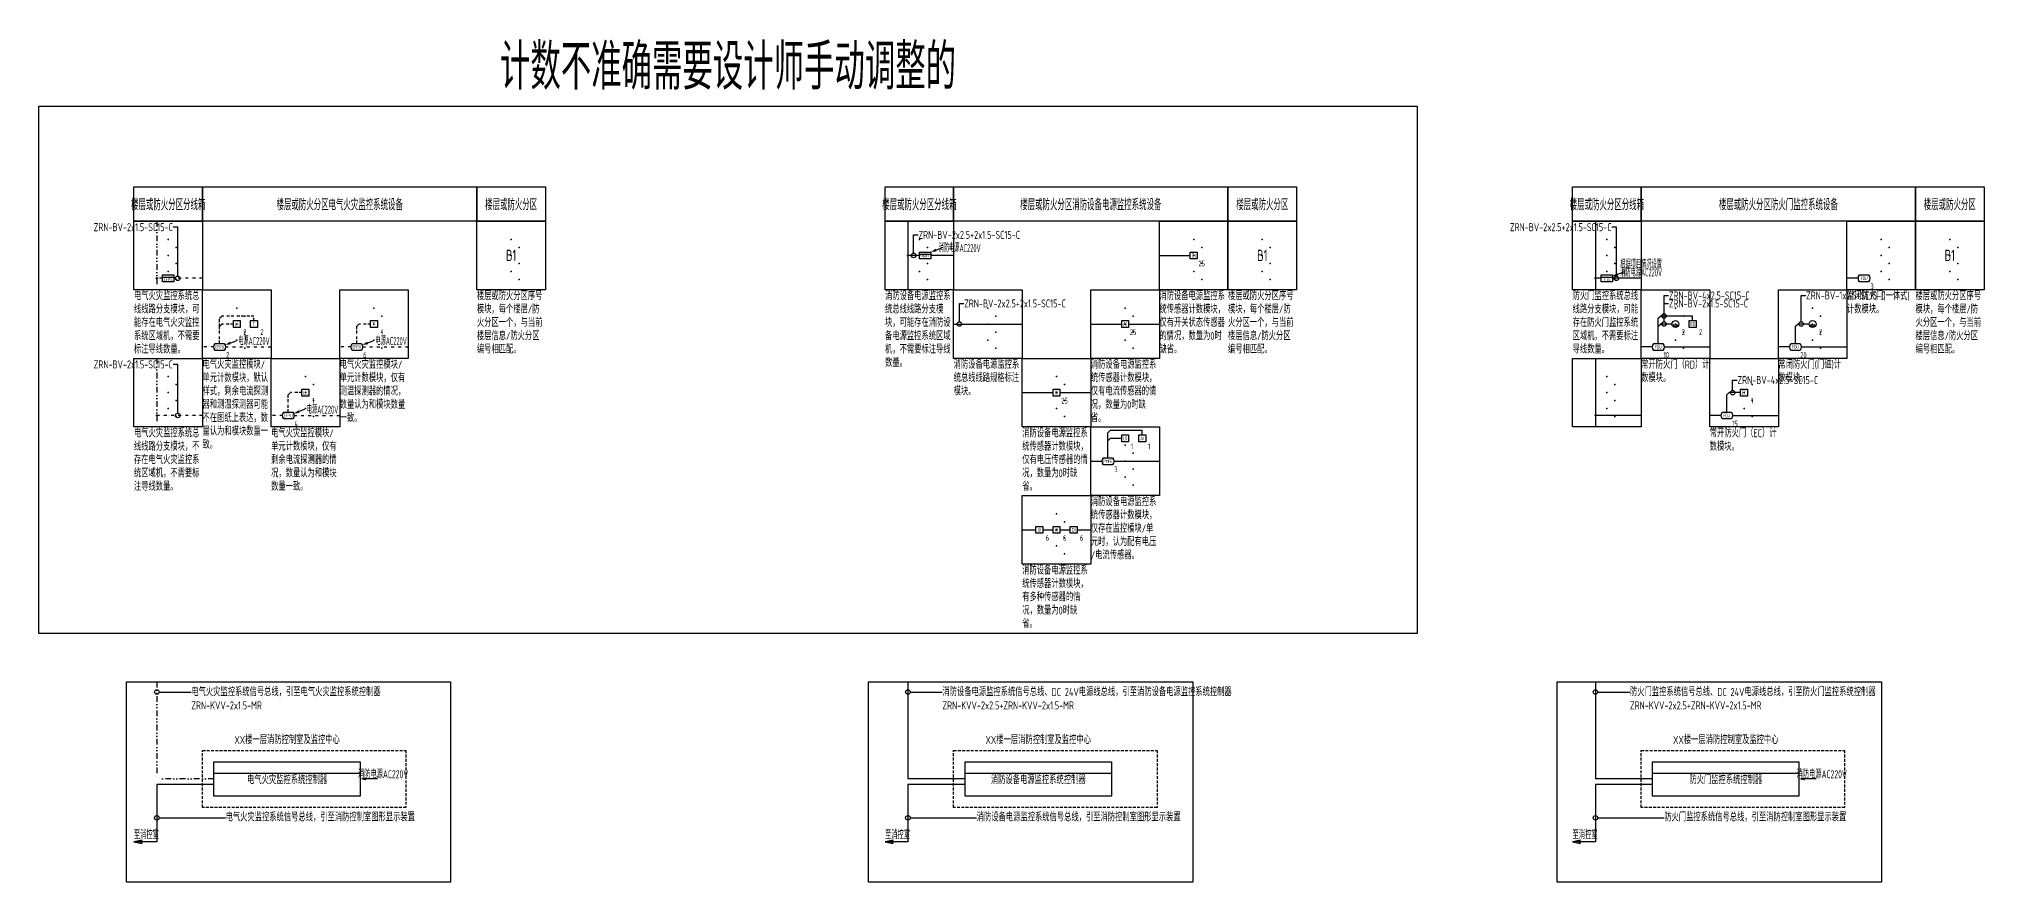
# Model space of a CAD drawing. Header units: millimetres. Extents: x -134159 to 349982, y -111568 to 195981.
# Drawn here: x 136891 to 221973, y 122281 to 159150 of the extents above; entities that cross this region are included whole.
import ezdxf
from ezdxf import colors
from ezdxf.entities.mleader import LeaderData, LeaderLine
from ezdxf.enums import TextEntityAlignment as Align
from ezdxf.math import Vec2, Vec3

# ---------------------------------------------------------------- set-up
doc = ezdxf.new("R2010")
doc.units = ezdxf.units.MM
doc.header["$LTSCALE"] = 500
doc.header["$MEASUREMENT"] = 0
for name, pattern in [('BORDER2', [0.875, 0.25, -0.125, 0.25, -0.125, 0, -0.125]), ('DIVIDE', [1.25, 0.5, -0.25, 0, -0.25, 0, -0.25]), ('DIVIDE2', [0.625, 0.25, -0.125, 0, -0.125, 0, -0.125]), ('HIDDEN', [0.375, 0.25, -0.125])]:
    doc.linetypes.add(name, pattern=pattern)
doc.layers.get('0').update_dxf_attribs({"linetype": 'CONTINUOUS'})
for name, color, linetype in [('E-EFPS-DEVC', 3, 'CONTINUOUS'), ('E-EFPS-WIRE', 1, 'BORDER2'), ('E-EFPS-WIRE2', 1, 'DIVIDE2'), ('E-EFPS-WIRE3', 1, 'DIVIDE'), ('E-FAS-DEVC', 3, 'CONTINUOUS'), ('E-FAS-WIRE', 4, 'CONTINUOUS'), ('E-FDS-DEVC', 3, 'CONTINUOUS'), ('E-PMFE-DEVC', 3, 'CONTINUOUS'), ('E-REQU-DIMS', 30, 'CONTINUOUS'), ('E-UNIV-DIAG', 2, 'CONTINUOUS'), ('E-UNIV-DIAG2', 2, 'HIDDEN'), ('E-UNIV-EL', 140, 'CONTINUOUS'), ('E-UNIV-NOTE', 6, 'CONTINUOUS'), ('说明', 7, 'CONTINUOUS')]:
    doc.layers.add(name, color=color, linetype=linetype)
doc.styles.add('TH-STYLE3', font='tssdeng.shx', dxfattribs={"width": 0.7, "bigfont": 'tssdchn.shx'})

# ---------------------------------------------------------------- blocks, each defined once
blk = doc.blocks.new('E-ES01')
blk.add_lwpolyline([(0, 3000), (3000, 3000), (3000, 0), (0, 0)], close=True)
for p in [(1500, 2200), (1850, 1850), (1500, 1500), (1850, 1150), (1500, 800), (1850, 450)]:
    blk.add_point(p)
blk = doc.blocks.new('E-BEFPS021')
blk.add_lwpolyline([(-2.5, -1.5), (-2.5, 1.5), (2.5, 1.5), (2.5, -1.5)], close=True)
at = {"layer": 'E-UNIV-EL'}
blk.add_line((-2.5, 0.5), (2.5, 0.5), dxfattribs=at)
at = {"layer": 'E-UNIV-EL', "style": 'TH-STYLE3', "width": 0.7}
for height, p in [(1.5, (0, -0.5)), (1, (0, 1))]:
    blk.add_attdef('F', text='', height=height, dxfattribs=at).set_placement(p, align=Align.MIDDLE)
blk = doc.blocks.new('E-BEFPS110')
blk.add_lwpolyline([(-2, 1.5), (2, 1.5, -0.333333), (2, -1.5), (-2, -1.5, -0.333333)], format="xyb", close=True)
at = {"layer": 'E-UNIV-EL', "style": 'TH-STYLE3', "width": 0.7}
blk.add_attdef('F', text='', height=1.5, dxfattribs=at).set_placement((0, 0), align=Align.MIDDLE)
blk = doc.blocks.new('E-BEFPS220')
blk.add_lwpolyline([(-1.5, -1.5), (-1.5, 1.5), (1.5, 1.5), (1.5, -1.5)], close=True)
at = {"layer": 'E-UNIV-EL', "style": 'TH-STYLE3', "width": 0.7}
blk.add_attdef('F', text='', height=1.7, dxfattribs=at).set_placement((0, 0), align=Align.MIDDLE)
blk = doc.blocks.new('E-BEFPS210')
blk.add_lwpolyline([(-1.5, -1.5), (-1.5, 1.5), (1.5, 1.5), (1.5, -1.5)], close=True)
at = {"layer": 'E-UNIV-EL', "style": 'TH-STYLE3', "width": 0.7}
blk.add_attdef('F', text='', height=1.7, dxfattribs=at).set_placement((0, 0), align=Align.MIDDLE)
blk = doc.blocks.new('_DotBlank')
at = {"color": 0, "linetype": 'ByBlock', "lineweight": -2}
blk.add_line((-0.5, 0), (-1, 0), dxfattribs=at)
blk.add_circle((0, 0), 0.5, dxfattribs=at)
blk = doc.blocks.new('E-BPMFE210')
blk.add_lwpolyline([(-1.5, -1.5), (-1.5, 1.5), (1.5, 1.5), (1.5, -1.5)], close=True)
at = {"layer": 'E-UNIV-EL', "style": 'TH-STYLE3', "width": 0.7}
blk.add_attdef('F', text='', height=1.7, dxfattribs=at).set_placement((0, 0), align=Align.MIDDLE)
blk = doc.blocks.new('E-BPMFE220')
blk.add_lwpolyline([(-1.5, -1.5), (-1.5, 1.5), (1.5, 1.5), (1.5, -1.5)], close=True)
at = {"layer": 'E-UNIV-EL', "style": 'TH-STYLE3', "width": 0.7}
blk.add_attdef('F', text='', height=1.7, dxfattribs=at).set_placement((0, 0), align=Align.MIDDLE)
blk = doc.blocks.new('E-BPMFE021')
blk.add_lwpolyline([(-2.5, -1), (-2.5, 2), (2.5, 2), (2.5, -1)], close=True)
at = {"layer": 'E-UNIV-EL'}
blk.add_line((-2.5, 1), (2.5, 1), dxfattribs=at)
at = {"layer": 'E-UNIV-EL', "style": 'TH-STYLE3', "width": 0.7}
for height, p in [(1.5, (0, 0)), (1, (0, 1.5))]:
    blk.add_attdef('F', text='', height=height, dxfattribs=at).set_placement(p, align=Align.MIDDLE)
blk = doc.blocks.new('E-BPMFE211')
blk.add_lwpolyline([(-1.5, -1.5), (-1.5, 1.5), (1.5, 1.5), (1.5, -1.5)], close=True)
at = {"layer": 'E-UNIV-EL', "style": 'TH-STYLE3', "width": 0.7}
blk.add_attdef('F', text='', height=1.7, dxfattribs=at).set_placement((0, 0), align=Align.MIDDLE)
blk = doc.blocks.new('E-BPMFE110')
blk.add_lwpolyline([(-2, 1.5), (2, 1.5, -0.333333), (2, -1.5), (-2, -1.5, -0.333333)], format="xyb", close=True)
at = {"layer": 'E-UNIV-EL', "style": 'TH-STYLE3', "width": 0.7}
blk.add_attdef('F', text='', height=1.5, dxfattribs=at).set_placement((0, 0), align=Align.MIDDLE)
blk = doc.blocks.new('E-BIAS100')
blk.add_circle((0, 0), 1.5)
at = {"layer": 'E-UNIV-EL'}
blk.add_lwpolyline([(-0.81, 0), (-0.81, -0.81), (0.81, -0.81), (0.81, 0)], dxfattribs=at)
blk = doc.blocks.new('E-BFDS210')
blk.add_lwpolyline([(-1.5, -1.5), (-1.5, 1.5), (1.5, 1.5), (1.5, -1.5)], close=True)
at = {"layer": 'E-UNIV-EL', "style": 'TH-STYLE3', "width": 0.7}
blk.add_attdef('F', text='', height=1.7, dxfattribs=at).set_placement((0, 0), align=Align.MIDDLE)
blk = doc.blocks.new('E-BFDS220')
blk.add_lwpolyline([(-1.5, -1.5), (-1.5, 1.5), (1.5, 1.5), (1.5, -1.5)], close=True)
at = {"layer": 'E-UNIV-EL', "style": 'TH-STYLE3', "width": 0.7}
blk.add_attdef('F', text='', height=1.7, dxfattribs=at).set_placement((0, 0), align=Align.MIDDLE)
blk = doc.blocks.new('E-BFDS021')
blk.add_lwpolyline([(-2.5, -1.5), (-2.5, 1.5), (2.5, 1.5), (2.5, -1.5)], close=True)
at = {"layer": 'E-UNIV-EL'}
blk.add_line((-2.5, 0.5), (2.5, 0.5), dxfattribs=at)
at = {"layer": 'E-UNIV-EL', "style": 'TH-STYLE3', "width": 0.7}
for height, p in [(1.5, (0, -0.5)), (1, (0, 1))]:
    blk.add_attdef('F', text='', height=height, dxfattribs=at).set_placement(p, align=Align.MIDDLE)
blk = doc.blocks.new('E-BFDS110')
blk.add_lwpolyline([(-2, 1.5), (2, 1.5, -0.333333), (2, -1.5), (-2, -1.5, -0.333333)], format="xyb", close=True)
at = {"layer": 'E-UNIV-EL', "style": 'TH-STYLE3', "width": 0.7}
blk.add_attdef('F', text='', height=1.5, dxfattribs=at).set_placement((0, 0), align=Align.MIDDLE)

msp = doc.modelspace()

# ---------------------------------------------------------------- linework, layer by layer
at = {"layer": 'E-EFPS-WIRE'}
for p, q in [((142297, 148682), (142047, 148682)), ((144797, 146932), (144897, 147032)), ((144797, 146582), (144797, 146932)), ((144797, 146582), (144897, 146682)), ((144797, 145832), (144797, 146582)), ((146297, 147032), (144897, 147032)), ((145397, 146682), (144897, 146682)), ((146297, 146832), (146297, 147032)), ((150797, 146582), (150897, 146682)), ((150797, 145832), (150797, 146582)), ((151397, 146682), (150897, 146682)), ((147797, 143582), (147897, 143682)), ((147797, 142832), (147797, 143582)), ((148397, 143682), (147897, 143682))]:
    msp.add_line(p, q, dxfattribs=at)
at = {"layer": 'E-EFPS-WIRE2'}
for p, q in [((144047, 148682), (142797, 148682)), ((144547, 145682), (144047, 145682)), ((145047, 145682), (147047, 145682)), ((150547, 145682), (150047, 145682)), ((151047, 145682), (153047, 145682)), ((144047, 142682), (142047, 142682)), ((147547, 142682), (147047, 142682)), ((148047, 142682), (150047, 142682))]:
    msp.add_line(p, q, dxfattribs=at)
at = {"layer": 'E-EFPS-WIRE3'}
for p, q in [((142047, 151182), (142047, 148182)), ((142047, 145182), (142047, 142182)), ((142047, 131041), (142047, 126791)), ((144547, 126791), (142047, 126791))]:
    msp.add_line(p, q, dxfattribs=at)
at = {"layer": 'E-EFPS-WIRE3', "const_width": 50}
for points in [[(142022, 148682, 1), (142072, 148682, 1)], [(142022, 142682, 1), (142072, 142682, 1)]]:
    msp.add_lwpolyline(points, format="xyb", close=True, dxfattribs=at)
at = {"layer": 'E-FAS-DEVC'}
for p, q in [((176371, 150003), (176136, 149918)), ((206177, 148939), (205942, 148853)), ((145502, 145939), (145267, 145853)), ((151502, 145939), (151267, 145853)), ((148502, 142939), (148267, 142853)), ((144547, 127041), (150947, 127041)), ((151697, 126791), (151197, 126791)), ((177401, 127041), (183801, 127041)), ((207473, 127041), (213873, 127041)), ((214623, 126791), (214123, 126791))]:
    msp.add_line(p, q, dxfattribs=at)
for points in [[(176136, 149918, 125, 0, 0), (175901, 149832, 0, 0, 0)], [(205942, 148853, 125, 0, 0), (205707, 148768, 0, 0, 0)], [(145267, 145853, 125, 0, 0), (145032, 145768, 0, 0, 0)], [(151267, 145853, 125, 0, 0), (151032, 145768, 0, 0, 0)], [(148267, 142853, 125, 0, 0), (148032, 142768, 0, 0, 0)], [(151197, 126791, 125, 0, 0), (150947, 126791, 0, 0, 0)], [(214123, 126791, 125, 0, 0), (213873, 126791, 0, 0, 0)]]:
    msp.add_lwpolyline(points, format="xyseb", dxfattribs=at)
for points in [[(144547, 126041), (144547, 127541), (150947, 127541), (150947, 126041)], [(177401, 126041), (177401, 127541), (183801, 127541), (183801, 126041)], [(207473, 126041), (207473, 127541), (213873, 127541), (213873, 126041)]]:
    msp.add_lwpolyline(points, close=True, dxfattribs=at)
at = {"layer": 'E-FAS-WIRE'}
for p, q in [((174901, 151182), (174901, 148182)), ((204973, 151182), (204973, 148182)), ((175401, 149682), (174901, 149682)), ((176901, 149682), (175901, 149682)), ((185901, 149682), (187251, 149682)), ((205223, 148682), (204973, 148682)), ((206973, 148682), (205723, 148682)), ((216473, 148682), (215973, 148682)), ((176901, 146682), (179901, 146682)), ((182901, 146682), (184251, 146682)), ((184551, 146682), (185901, 146682)), ((207723, 146932), (207823, 147032)), ((207723, 146582), (207723, 146932)), ((207723, 146582), (207823, 146682)), ((207723, 145832), (207723, 146582)), ((209223, 147032), (207823, 147032)), ((208323, 146682), (207823, 146682)), ((209223, 146832), (209223, 147032)), ((213723, 146582), (213823, 146682)), ((213723, 145832), (213723, 146582)), ((214323, 146682), (213823, 146682)), ((207473, 145682), (206973, 145682)), ((207973, 145682), (209973, 145682)), ((213473, 145682), (212973, 145682)), ((213973, 145682), (215973, 145682)), ((204973, 145182), (204973, 142182)), ((179901, 143682), (181251, 143682)), ((181551, 143682), (182901, 143682)), ((210723, 143582), (210823, 143682)), ((210723, 142832), (210723, 143582)), ((211323, 143682), (210823, 143682)), ((206973, 142682), (204973, 142682)), ((210473, 142682), (209973, 142682)), ((210973, 142682), (212973, 142682)), ((183651, 141932), (183751, 142032)), ((183651, 141582), (183651, 141932)), ((183651, 141582), (183751, 141682)), ((183651, 140832), (183651, 141582)), ((185151, 142032), (183751, 142032)), ((184251, 141682), (183751, 141682)), ((185151, 141832), (185151, 142032)), ((182901, 140682), (183401, 140682)), ((183901, 140682), (185901, 140682)), ((179901, 137682), (180501, 137682)), ((180801, 137682), (181251, 137682)), ((181551, 137682), (182001, 137682)), ((182301, 137682), (182901, 137682)), ((174901, 131041), (174901, 126791)), ((204973, 131041), (204973, 126791)), ((177401, 126791), (174901, 126791)), ((207473, 126791), (204973, 126791)), ((144547, 126541), (142047, 126541)), ((142047, 126541), (142047, 124041)), ((177401, 126541), (174901, 126541)), ((174901, 126541), (174901, 124041)), ((207473, 126541), (204973, 126541)), ((204973, 126541), (204973, 124041)), ((142047, 124041), (141047, 124041)), ((174901, 124041), (173901, 124041)), ((204973, 124041), (203973, 124041))]:
    msp.add_line(p, q, dxfattribs=at)
at = {"layer": 'E-FAS-WIRE', "const_width": 50}
for points in [[(174876, 149682, 1), (174926, 149682, 1)], [(204948, 148682, 1), (204998, 148682, 1)], [(204948, 142682, 1), (204998, 142682, 1)]]:
    msp.add_lwpolyline(points, format="xyb", close=True, dxfattribs=at)
at = {"layer": 'E-FAS-WIRE'}
for points in [[(141047, 124041), (141400, 123966), (141300, 124041), (141400, 124116), (141047, 124041)], [(173901, 124041), (174254, 123966), (174154, 124041), (174254, 124116), (173901, 124041)], [(203973, 124041), (204325, 123966), (204225, 124041), (204325, 124116), (203973, 124041)]]:
    msp.add_lwpolyline(points, dxfattribs=at)
at = {"layer": 'E-UNIV-DIAG'}
for points in [[(141047, 152682), (144047, 152682), (144047, 151182), (141047, 151182)], [(144047, 152682), (156047, 152682), (156047, 151182), (144047, 151182)], [(156047, 152682), (159047, 152682), (159047, 151182), (156047, 151182)], [(173901, 152682), (176901, 152682), (176901, 151182), (173901, 151182)], [(176901, 152682), (188901, 152682), (188901, 151182), (176901, 151182)], [(188901, 152682), (191901, 152682), (191901, 151182), (188901, 151182)], [(203973, 152682), (206973, 152682), (206973, 151182), (203973, 151182)], [(206973, 152682), (218973, 152682), (218973, 151182), (206973, 151182)], [(218973, 152682), (221973, 152682), (221973, 151182), (218973, 151182)]]:
    msp.add_lwpolyline(points, close=True, dxfattribs=at)
at = {"layer": 'E-UNIV-DIAG2'}
for points in [[(144047, 125541), (144047, 128041), (152947, 128041), (152947, 125541)], [(176901, 125541), (176901, 128041), (185801, 128041), (185801, 125541)], [(206973, 125541), (206973, 128041), (215873, 128041), (215873, 125541)]]:
    msp.add_lwpolyline(points, close=True, dxfattribs=at)
at = {"layer": '说明'}
for points in [[(136891, 156215), (197176, 156215), (197176, 133156), (136891, 133156)], [(140717, 131041), (154893, 131041), (154893, 122281), (140717, 122281)], [(173182, 131041), (187358, 131041), (187358, 122281), (173182, 122281)], [(203304, 131041), (217479, 131041), (217479, 122281), (203304, 122281)]]:
    msp.add_lwpolyline(points, close=True, dxfattribs=at)

# ---------------------------------------------------------------- block references
at = {"layer": 'E-EFPS-DEVC'}
ref = msp.add_blockref('E-BEFPS021', (142547, 148682), dxfattribs=dict(at, xscale=100, yscale=100, zscale=100))
ref.add_attrib('F', 'Z', dxfattribs={"layer": 'E-UNIV-EL', "height": 100, "style": 'TH-STYLE3', "width": 0.7}).set_placement((142547, 148782), align=Align.MIDDLE)
ref.add_attrib('F', 'EFPS', dxfattribs={"layer": 'E-UNIV-EL', "height": 150, "style": 'TH-STYLE3', "width": 0.7}).set_placement((142547, 148632), align=Align.MIDDLE)
at = {"layer": 'E-EFPS-DEVC', "xscale": 100, "yscale": 100, "zscale": 100}
for name, p, values in [('E-BEFPS210', (145547, 146682), {'F': 'I△'}), ('E-BEFPS220', (146297, 146682), {'F': 'T'}), ('E-BEFPS220', (151547, 146682), {'F': 'T'}), ('E-BEFPS110', (144797, 145682), {'F': 'EFPU'}), ('E-BEFPS110', (150797, 145682), {'F': 'EFPU'}), ('E-BEFPS210', (148547, 143682), {'F': 'I△'}), ('E-BEFPS110', (147797, 142682), {'F': 'EFPU'})]:
    msp.add_blockref(name, p, dxfattribs=at).add_auto_attribs(values)
at = {"layer": 'E-FAS-DEVC'}
ref = msp.add_blockref('E-BFDS021', (205473, 148682), dxfattribs=dict(at, xscale=100, yscale=100, zscale=100))
ref.add_attrib('F', 'FDS', dxfattribs={"layer": 'E-UNIV-EL', "height": 150, "style": 'TH-STYLE3', "width": 0.7}).set_placement((205473, 148632), align=Align.MIDDLE)
ref.add_attrib('F', 'Z', dxfattribs={"layer": 'E-UNIV-EL', "height": 100, "style": 'TH-STYLE3', "width": 0.7}).set_placement((205473, 148782), align=Align.MIDDLE)
at = {"layer": 'E-FAS-DEVC', "xscale": 100, "yscale": 100, "zscale": 100}
for p in [(208473, 146682), (214473, 146682)]:
    msp.add_blockref('E-BIAS100', p, dxfattribs=at)
for name, p, values in [('E-BFDS210', (209223, 146682), {'F': 'RD'}), ('E-BPMFE210', (181401, 143682), {'F': 'UI'}), ('E-BFDS220', (211473, 143682), {'F': 'EC'}), ('E-BPMFE210', (180651, 137682), {'F': 'UI'})]:
    msp.add_blockref(name, p, dxfattribs=at).add_auto_attribs(values)
at = {"layer": 'E-FDS-DEVC', "xscale": 100, "yscale": 100, "zscale": 100}
for p in [(216723, 148682), (207723, 145682), (213723, 145682), (210723, 142682)]:
    msp.add_blockref('E-BFDS110', p, dxfattribs=at).add_auto_attribs({'F': 'FDU'})
at = {"layer": 'E-PMFE-DEVC'}
ref = msp.add_blockref('E-BPMFE021', (175651, 149632), dxfattribs=dict(at, xscale=100, yscale=100, zscale=100))
ref.add_attrib('F', 'PMFE', dxfattribs={"layer": 'E-UNIV-EL', "height": 150, "style": 'TH-STYLE3', "width": 0.7}).set_placement((175651, 149632), align=Align.MIDDLE)
ref.add_attrib('F', 'Z', dxfattribs={"layer": 'E-UNIV-EL', "height": 100, "style": 'TH-STYLE3', "width": 0.7}).set_placement((175651, 149782), align=Align.MIDDLE)
at = {"layer": 'E-PMFE-DEVC', "xscale": 100, "yscale": 100, "zscale": 100}
for name, p, values in [('E-BPMFE220', (187401, 149682), {'F': 'DI'}), ('E-BPMFE211', (184401, 146682), {'F': 'AI'}), ('E-BPMFE210', (184401, 141682), {'F': 'UI'}), ('E-BPMFE211', (185151, 141682), {'F': 'AI'}), ('E-BPMFE110', (183651, 140682), {'F': 'PMFE'}), ('E-BPMFE211', (181401, 137682), {'F': 'AI'}), ('E-BPMFE220', (182151, 137682), {'F': 'DI'})]:
    msp.add_blockref(name, p, dxfattribs=at).add_auto_attribs(values)
at = {"layer": 'E-UNIV-DIAG'}
for p in [(141047, 148182), (156047, 148182), (173901, 148182), (185901, 148182), (188901, 148182), (203973, 148182), (215973, 148182), (218973, 148182), (144047, 145182), (150047, 145182), (176901, 145182), (182901, 145182), (206973, 145182), (212973, 145182), (141047, 142182), (147047, 142182), (179901, 142182), (203973, 142182), (209973, 142182), (182901, 139182), (179901, 136182)]:
    msp.add_blockref('E-ES01', p, dxfattribs=at)

# ---------------------------------------------------------------- texts
at = {"layer": 'E-UNIV-NOTE', "style": 'TH-STYLE3'}
for s, height, width, p in [('计数不准确需要设计师手动调整的', 2000, 0.7, (167033, 158037)), ('楼层或防火分区分线箱', 500, 0.5, (142547, 151932)), ('楼层或防火分区电气火灾监控系统设备', 500, 0.5, (150047, 151932)), ('楼层或防火分区', 500, 0.5, (157547, 151932)), ('楼层或防火分区分线箱', 500, 0.5, (175401, 151932)), ('楼层或防火分区消防设备电源监控系统设备', 500, 0.5, (182901, 151932)), ('楼层或防火分区', 500, 0.5, (190401, 151932)), ('楼层或防火分区分线箱', 500, 0.5, (205473, 151932)), ('楼层或防火分区防火门监控系统设备', 500, 0.5, (212973, 151932)), ('楼层或防火分区', 500, 0.5, (220473, 151932)), ('B1', 500, 0.7, (157547, 149682)), ('消防电源AC220V', 350, 0.5, (177167, 150047)), ('B1', 500, 0.7, (190401, 149682)), ('B1', 500, 0.7, (220473, 149682)), ('25', 250, 0.7, (187751, 149332)), ('消防电源AC220V', 350, 0.5, (206973, 148982)), ('根据项目情况设置', 350, 0.5, (206973, 149332)), ('3', 250, 0.7, (217073, 148332)), ('2', 250, 0.7, (145897, 146332)), ('2', 250, 0.7, (146647, 146332)), ('1', 250, 0.7, (151897, 146332)), ('25', 250, 0.7, (184751, 146332)), ('2', 250, 0.7, (208823, 146332)), ('2', 250, 0.7, (209573, 146332)), ('2', 250, 0.7, (214823, 146332)), ('电源AC220V', 350, 0.5, (146297, 145982)), ('电源AC220V', 350, 0.5, (152297, 145982)), ('2', 250, 0.7, (145147, 145332)), ('6', 250, 0.7, (151147, 145332)), ('10', 250, 0.7, (208073, 145332)), ('20', 250, 0.7, (214073, 145332)), ('电源AC220V', 350, 0.5, (149297, 142982)), ('1', 250, 0.7, (148897, 143332)), ('25', 250, 0.7, (181751, 143332)), ('1', 250, 0.7, (211823, 143332)), ('4', 250, 0.7, (148147, 142332)), ('15', 250, 0.7, (211073, 142332)), ('1', 250, 0.7, (184701, 141332)), ('1', 250, 0.7, (185451, 141332)), ('3', 250, 0.7, (184001, 140332)), ('6', 250, 0.7, (181001, 137332)), ('6', 250, 0.7, (181751, 137332)), ('6', 250, 0.7, (182501, 137332)), ('电气火灾监控系统控制器', 350, 0.7, (147747, 126791)), ('消防电源AC220V', 350, 0.6, (151947, 127041)), ('消防设备电源监控系统控制器', 350, 0.7, (180601, 126791)), ('防火门监控系统控制器', 350, 0.7, (210673, 126791)), ('消防电源AC220V', 350, 0.6, (214873, 127041))]:
    msp.add_text(s, height=height, dxfattribs=dict(at, width=width)).set_placement(p, align=Align.MIDDLE)
at = {"layer": 'E-UNIV-NOTE', "style": 'TH-STYLE3', "width": 0.7}
for p in [(147747, 128541), (180601, 128541), (210673, 128541)]:
    msp.add_text('XX楼一层消防控制室及监控中心', height=350, rotation=360, dxfattribs=at).set_placement(p, align=Align.MIDDLE)
at = {"layer": 'E-UNIV-NOTE', "style": 'TH-STYLE3', "width": 0.6}
for p in [(141047, 124341), (173901, 124341), (203973, 124341)]:
    msp.add_text('至消控室', height=350, dxfattribs=at).set_placement(p, align=Align.MIDDLE_LEFT)
at = {"layer": '说明', "char_height": 350, "attachment_point": 1, "style": 'TH-STYLE3'}
for s, insert in [('电气火灾监控系统总线线路分支模块，可能存在电气火灾监控系统区域机，不需要标注导线数量。', (141047, 148082)), ('楼层或防火分区序号模块，每个楼层/防火分区一个，与当前楼层信息/防火分区编号相匹配。', (156047, 148082)), ('消防设备电源监控系统总线线路分支模块，可能存在消防设备电源监控系统区域机，不需要标注导线数量。', (173901, 148082)), ('消防设备电源监控系统传感器计数模块，仅有开关状态传感器的情况，数量为0时缺省。', (185901, 148082)), ('楼层或防火分区序号模块，每个楼层/防火分区一个，与当前楼层信息/防火分区编号相匹配。', (188901, 148082)), ('防火门监控系统总线线路分支模块，可能存在防火门监控系统区域机，不需要标注导线数量。', (203973, 148082)), ('常闭防火门(一体式)计数模块。', (215973, 148082)), ('楼层或防火分区序号模块，每个楼层/防火分区一个，与当前楼层信息/防火分区编号相匹配。', (218973, 148082)), ('电气火灾监控模块/单元计数模块，默认样式，剩余电流探测器和测温探测器可能不在图纸上表达，数量认为和模块数量一致。', (144047, 145082)), ('电气火灾监控模块/单元计数模块，仅有测温探测器的情况，数量认为和模块数量一致。', (150047, 145082)), ('消防设备电源监控系统总线线路规格标注模块。', (176901, 145082)), ('消防设备电源监控系统传感器计数模块，仅有电流传感器的情况，数量为0时缺省。', (182901, 145082)), ('常开防火门（RD）计数模块。', (206973, 145082)), ('常闭防火门(门磁)计数模块。', (212973, 145082)), ('电气火灾监控系统总线线路分支模块，不存在电气火灾监控系统区域机，不需要标注导线数量。', (141047, 142082)), ('电气火灾监控模块/单元计数模块，仅有剩余电流探测器的情况，数量认为和模块数量一致。', (147047, 142082)), ('消防设备电源监控系统传感器计数模块，仅有电压传感器的情况，数量为0时缺省。', (179901, 142082)), ('常开防火门（EC）计数模块。', (209973, 142082)), ('消防设备电源监控系统传感器计数模块，仅存在监控模块/单元时，认为配有电压/电流传感器。', (182901, 139082)), ('消防设备电源监控系统传感器计数模块，有多种传感器的情况，数量为0时缺省。', (179901, 136082))]:
    msp.add_mtext_dynamic_manual_height_columns(s, width=3000, gutter_width=9, heights=[0], dxfattribs=dict(at, insert=insert))

# ---------------------------------------------------------------- leaders
at = {"layer": 'E-REQU-DIMS'}
ml = msp.add_multileader_mtext('Standard', dxfattribs=at)
ml.set_content('ZRN-BV-2x1.5-SC15-C', color=6, style='TH-STYLE3')
ml.set_leader_properties()
ml.set_arrow_properties(name='DOTBLANK')
ml.build(insert=Vec2(0, 0))
ml.multileader.update_dxf_attribs({"dogleg_length": 2, "arrow_head_size": 200, "scale": 100})
ctx = ml.context
ctx.base_point, ctx.scale, ctx.char_height, ctx.arrow_head_size, ctx.landing_gap_size, ctx.plane_origin = Vec3(139060, 150918), 100, 350, 200, 9, Vec3(142680, 152721)
ctx.text_align_type = 2
notes = []
notes.append((ctx, [(0, (1, 1, 0), (142963, 150918), (-1, 0), 200, [(1, [(142963, 148682)], 0, [])])]))
ctx.mtext.insert, ctx.mtext.alignment, ctx.mtext.flow_direction = Vec3(142754, 151093), 3, 5
ml = msp.add_multileader_mtext('Standard', dxfattribs=at)
ml.set_content('ZRN-BV-2x2.5+2x1.5-SC15-C', color=6, style='TH-STYLE3')
ml.set_leader_properties()
ml.set_arrow_properties(name='DOTBLANK')
ml.build(insert=Vec2(0, 0))
ml.multileader.update_dxf_attribs({"dogleg_length": 2, "arrow_head_size": 200, "scale": 100})
ctx = ml.context
ctx.base_point, ctx.scale, ctx.char_height, ctx.arrow_head_size, ctx.landing_gap_size, ctx.plane_origin = Vec3(175351, 150582), 100, 350, 200, 9, Vec3(176184, 152036)
notes.append((ctx, [(0, (1, 1, 0), (175151, 150582), (1, 0), 200, [(1, [(175151, 149682)], 0, [])])]))
ctx.mtext.insert, ctx.mtext.flow_direction = Vec3(175360, 150757), 5
ml = msp.add_multileader_mtext('Standard', dxfattribs=at)
ml.set_content('ZRN-BV-2x2.5+2x1.5-SC15-C', color=6, style='TH-STYLE3')
ml.set_leader_properties()
ml.set_arrow_properties(name='DOTBLANK')
ml.build(insert=Vec2(0, 0))
ml.multileader.update_dxf_attribs({"dogleg_length": 2, "arrow_head_size": 200, "scale": 100})
ctx = ml.context
ctx.base_point, ctx.scale, ctx.char_height, ctx.arrow_head_size, ctx.landing_gap_size, ctx.plane_origin = Vec3(200921, 150918), 100, 350, 200, 9, Vec3(205606, 152721)
ctx.text_align_type = 2
notes.append((ctx, [(0, (1, 1, 0), (205888, 150918), (-1, 0), 200, [(1, [(205888, 148682)], 0, [])])]))
ctx.mtext.insert, ctx.mtext.alignment, ctx.mtext.flow_direction = Vec3(205679, 151093), 3, 5
ml = msp.add_multileader_mtext('Standard', dxfattribs=at)
ml.set_content('ZRN-BV-4x2.5-SC15-C', color=6, style='TH-STYLE3')
ml.set_leader_properties()
ml.set_arrow_properties(name='DOTBLANK')
ml.build(insert=Vec2(0, 0))
ml.multileader.update_dxf_attribs({"dogleg_length": 2, "arrow_head_size": 200, "scale": 100})
ctx = ml.context
ctx.base_point, ctx.scale, ctx.char_height, ctx.arrow_head_size, ctx.landing_gap_size, ctx.plane_origin = Vec3(208173, 147932), 100, 350, 200, 9, Vec3(208255, 149386)
notes.append((ctx, [(0, (1, 1, 0), (207973, 147932), (1, 0), 200, [(1, [(207973, 147032)], 0, [])])]))
ctx.mtext.insert, ctx.mtext.flow_direction = Vec3(208182, 148107), 5
ml = msp.add_multileader_mtext('Standard', dxfattribs=at)
ml.set_content('ZRN-BV-1x2.5-SC15-C', color=6, style='TH-STYLE3')
ml.set_leader_properties()
ml.set_arrow_properties(name='DOTBLANK')
ml.build(insert=Vec2(0, 0))
ml.multileader.update_dxf_attribs({"dogleg_length": 2, "arrow_head_size": 200, "scale": 100})
ctx = ml.context
ctx.base_point, ctx.scale, ctx.char_height, ctx.arrow_head_size, ctx.landing_gap_size, ctx.plane_origin = Vec3(214173, 147932), 100, 350, 200, 9, Vec3(214255, 149386)
notes.append((ctx, [(0, (1, 1, 0), (213973, 147932), (1, 0), 200, [(1, [(213973, 146682)], 0, [])])]))
ctx.mtext.insert, ctx.mtext.flow_direction = Vec3(214182, 148107), 5
ml = msp.add_multileader_mtext('Standard', dxfattribs=at)
ml.set_content('ZRN-BV-2x2.5+2x1.5-SC15-C', color=6, style='TH-STYLE3')
ml.set_leader_properties()
ml.set_arrow_properties(name='DOTBLANK')
ml.build(insert=Vec2(0, 0))
ml.multileader.update_dxf_attribs({"dogleg_length": 2, "arrow_head_size": 200, "scale": 100})
ctx = ml.context
ctx.base_point, ctx.scale, ctx.char_height, ctx.arrow_head_size, ctx.landing_gap_size, ctx.plane_origin = Vec3(177351, 147582), 100, 350, 200, 9, Vec3(177434, 149036)
notes.append((ctx, [(0, (1, 1, 0), (177151, 147582), (1, 0), 200, [(1, [(177151, 146682)], 0, [])])]))
ctx.mtext.insert, ctx.mtext.flow_direction = Vec3(177360, 147757), 5
ml = msp.add_multileader_mtext('Standard', dxfattribs=at)
ml.set_content('ZRN-BV-2x1.5-SC15-C', color=6, style='TH-STYLE3')
ml.set_leader_properties()
ml.set_arrow_properties(name='DOTBLANK')
ml.build(insert=Vec2(0, 0))
ml.multileader.update_dxf_attribs({"dogleg_length": 2, "arrow_head_size": 200, "scale": 100})
ctx = ml.context
ctx.base_point, ctx.scale, ctx.char_height, ctx.arrow_head_size, ctx.landing_gap_size, ctx.plane_origin = Vec3(208173, 147582), 100, 350, 200, 9, Vec3(208255, 149036)
notes.append((ctx, [(0, (1, 1, 0), (207973, 147582), (1, 0), 200, [(1, [(207973, 146682)], 0, [])])]))
ctx.mtext.insert, ctx.mtext.flow_direction = Vec3(208182, 147757), 5
ml = msp.add_multileader_mtext('Standard', dxfattribs=at)
ml.set_content('ZRN-BV-2x1.5-SC15-C', color=6, style='TH-STYLE3')
ml.set_leader_properties()
ml.set_arrow_properties(name='DOTBLANK')
ml.build(insert=Vec2(0, 0))
ml.multileader.update_dxf_attribs({"dogleg_length": 2, "arrow_head_size": 200, "scale": 100})
ctx = ml.context
ctx.base_point, ctx.scale, ctx.char_height, ctx.arrow_head_size, ctx.landing_gap_size, ctx.plane_origin = Vec3(139060, 144918), 100, 350, 200, 9, Vec3(142680, 146721)
ctx.text_align_type = 2
notes.append((ctx, [(0, (1, 1, 0), (142963, 144918), (-1, 0), 200, [(1, [(142963, 142682)], 0, [])])]))
ctx.mtext.insert, ctx.mtext.alignment, ctx.mtext.flow_direction = Vec3(142754, 145093), 3, 5
ml = msp.add_multileader_mtext('Standard', dxfattribs=at)
ml.set_content('ZRN-BV-4x2.5-SC15-C', color=6, style='TH-STYLE3')
ml.set_leader_properties()
ml.set_arrow_properties(name='DOTBLANK')
ml.build(insert=Vec2(0, 0))
ml.multileader.update_dxf_attribs({"dogleg_length": 2, "arrow_head_size": 200, "scale": 100})
ctx = ml.context
ctx.base_point, ctx.scale, ctx.char_height, ctx.arrow_head_size, ctx.landing_gap_size, ctx.plane_origin = Vec3(211173, 144232), 100, 350, 200, 9, Vec3(211255, 146036)
notes.append((ctx, [(0, (1, 1, 0), (210973, 144232), (1, 0), 200, [(1, [(210973, 143682)], 0, [])])]))
ctx.mtext.insert, ctx.mtext.flow_direction = Vec3(211182, 144407), 5
ml = msp.add_multileader_mtext('Standard', dxfattribs=at)
ml.set_content('电气火灾监控系统信号总线，引至电气火灾监控系统控制器\\PZRN-KVV-2x1.5-MR', color=6, style='TH-STYLE3')
ml.set_leader_properties()
ml.set_arrow_properties(name='DOTBLANK')
ml.build(insert=Vec2(0, 0))
ml.multileader.update_dxf_attribs({"dogleg_length": 2, "arrow_head_size": 200, "scale": 100})
ctx = ml.context
ctx.base_point, ctx.scale, ctx.char_height, ctx.arrow_head_size, ctx.landing_gap_size, ctx.plane_origin = Vec3(143547, 130591), 100, 350, 200, 9, Vec3(145329, 132045)
notes.append((ctx, [(0, (1, 1, 0), (143347, 130591), (1, 0), 200, [(1, [(142047, 130591)], 0, [])])]))
ctx.mtext.insert, ctx.mtext.flow_direction = Vec3(143556, 130766), 5
ml = msp.add_multileader_mtext('Standard', dxfattribs=at)
ml.set_content('消防设备电源监控系统信号总线、DC 24V电源线总线，引至消防设备电源监控系统控制器\\PZRN-KVV-2x2.5+ZRN-KVV-2x1.5-MR', color=6, style='TH-STYLE3')
ml.set_leader_properties()
ml.set_arrow_properties(name='DOTBLANK')
ml.build(insert=Vec2(0, 0))
ml.multileader.update_dxf_attribs({"dogleg_length": 2, "arrow_head_size": 200, "scale": 100})
ctx = ml.context
ctx.base_point, ctx.scale, ctx.char_height, ctx.arrow_head_size, ctx.landing_gap_size, ctx.plane_origin = Vec3(176401, 130591), 100, 350, 200, 9, Vec3(178184, 132045)
notes.append((ctx, [(0, (1, 1, 0), (176201, 130591), (1, 0), 200, [(1, [(174901, 130591)], 0, [])])]))
ctx.mtext.insert, ctx.mtext.flow_direction = Vec3(176410, 130766), 5
ml = msp.add_multileader_mtext('Standard', dxfattribs=at)
ml.set_content('防火门监控系统信号总线、DC 24V电源线总线，引至防火门监控系统控制器\\PZRN-KVV-2x2.5+ZRN-KVV-2x1.5-MR', color=6, style='TH-STYLE3')
ml.set_leader_properties()
ml.set_arrow_properties(name='DOTBLANK')
ml.build(insert=Vec2(0, 0))
ml.multileader.update_dxf_attribs({"dogleg_length": 2, "arrow_head_size": 200, "scale": 100})
ctx = ml.context
ctx.base_point, ctx.scale, ctx.char_height, ctx.arrow_head_size, ctx.landing_gap_size, ctx.plane_origin = Vec3(206473, 130591), 100, 350, 200, 9, Vec3(208255, 132045)
notes.append((ctx, [(0, (1, 1, 0), (206273, 130591), (1, 0), 200, [(1, [(204973, 130591)], 0, [])])]))
ctx.mtext.insert, ctx.mtext.flow_direction = Vec3(206482, 130766), 5
ml = msp.add_multileader_mtext('Standard', dxfattribs=at)
ml.set_content('电气火灾监控系统信号总线，引至消防控制室图形显示装置', color=6, style='TH-STYLE3')
ml.set_leader_properties()
ml.set_arrow_properties(name='DOTBLANK')
ml.build(insert=Vec2(0, 0))
ml.multileader.update_dxf_attribs({"dogleg_length": 2, "arrow_head_size": 200, "scale": 100})
ctx = ml.context
ctx.base_point, ctx.scale, ctx.char_height, ctx.arrow_head_size, ctx.landing_gap_size, ctx.plane_origin = Vec3(145047, 125091), 100, 350, 200, 9, Vec3(145329, 126545)
notes.append((ctx, [(0, (1, 1, 0), (144847, 125091), (1, 0), 200, [(1, [(142047, 125091)], 0, [])])]))
ctx.mtext.insert, ctx.mtext.flow_direction = Vec3(145056, 125291), 5
ml = msp.add_multileader_mtext('Standard', dxfattribs=at)
ml.set_content('消防设备电源监控系统信号总线，引至消防控制室图形显示装置', color=6, style='TH-STYLE3')
ml.set_leader_properties()
ml.set_arrow_properties(name='DOTBLANK')
ml.build(insert=Vec2(0, 0))
ml.multileader.update_dxf_attribs({"dogleg_length": 2, "arrow_head_size": 200, "scale": 100})
ctx = ml.context
ctx.base_point, ctx.scale, ctx.char_height, ctx.arrow_head_size, ctx.landing_gap_size, ctx.plane_origin = Vec3(177901, 125091), 100, 350, 200, 9, Vec3(178184, 126545)
notes.append((ctx, [(0, (1, 1, 0), (177701, 125091), (1, 0), 200, [(1, [(174901, 125091)], 0, [])])]))
ctx.mtext.insert, ctx.mtext.flow_direction = Vec3(177910, 125291), 5
ml = msp.add_multileader_mtext('Standard', dxfattribs=at)
ml.set_content('防火门监控系统信号总线，引至消防控制室图形显示装置', color=6, style='TH-STYLE3')
ml.set_leader_properties()
ml.set_arrow_properties(name='DOTBLANK')
ml.build(insert=Vec2(0, 0))
ml.multileader.update_dxf_attribs({"dogleg_length": 2, "arrow_head_size": 200, "scale": 100})
ctx = ml.context
ctx.base_point, ctx.scale, ctx.char_height, ctx.arrow_head_size, ctx.landing_gap_size, ctx.plane_origin = Vec3(207973, 125091), 100, 350, 200, 9, Vec3(208255, 126545)
notes.append((ctx, [(0, (1, 1, 0), (207773, 125091), (1, 0), 200, [(1, [(204973, 125091)], 0, [])])]))
ctx.mtext.insert, ctx.mtext.flow_direction = Vec3(207982, 125291), 5
for ctx, leaders in notes:
    for number, flags, end, landing, length, lines in leaders:
        leader = LeaderData()
        leader.index, (leader.has_last_leader_line, leader.has_dogleg_vector, leader.attachment_direction) = number, flags
        leader.last_leader_point, leader.dogleg_vector, leader.dogleg_length = Vec3(end), Vec3(landing), length
        for number, points, colour, breaks in lines:
            line = LeaderLine()
            line.index, line.vertices, line.color, line.breaks = number, Vec3.list(points), colors.encode_raw_color(colour), breaks
            leader.lines.append(line)
        ctx.leaders.append(leader)

doc.saveas('drawing.dxf')
